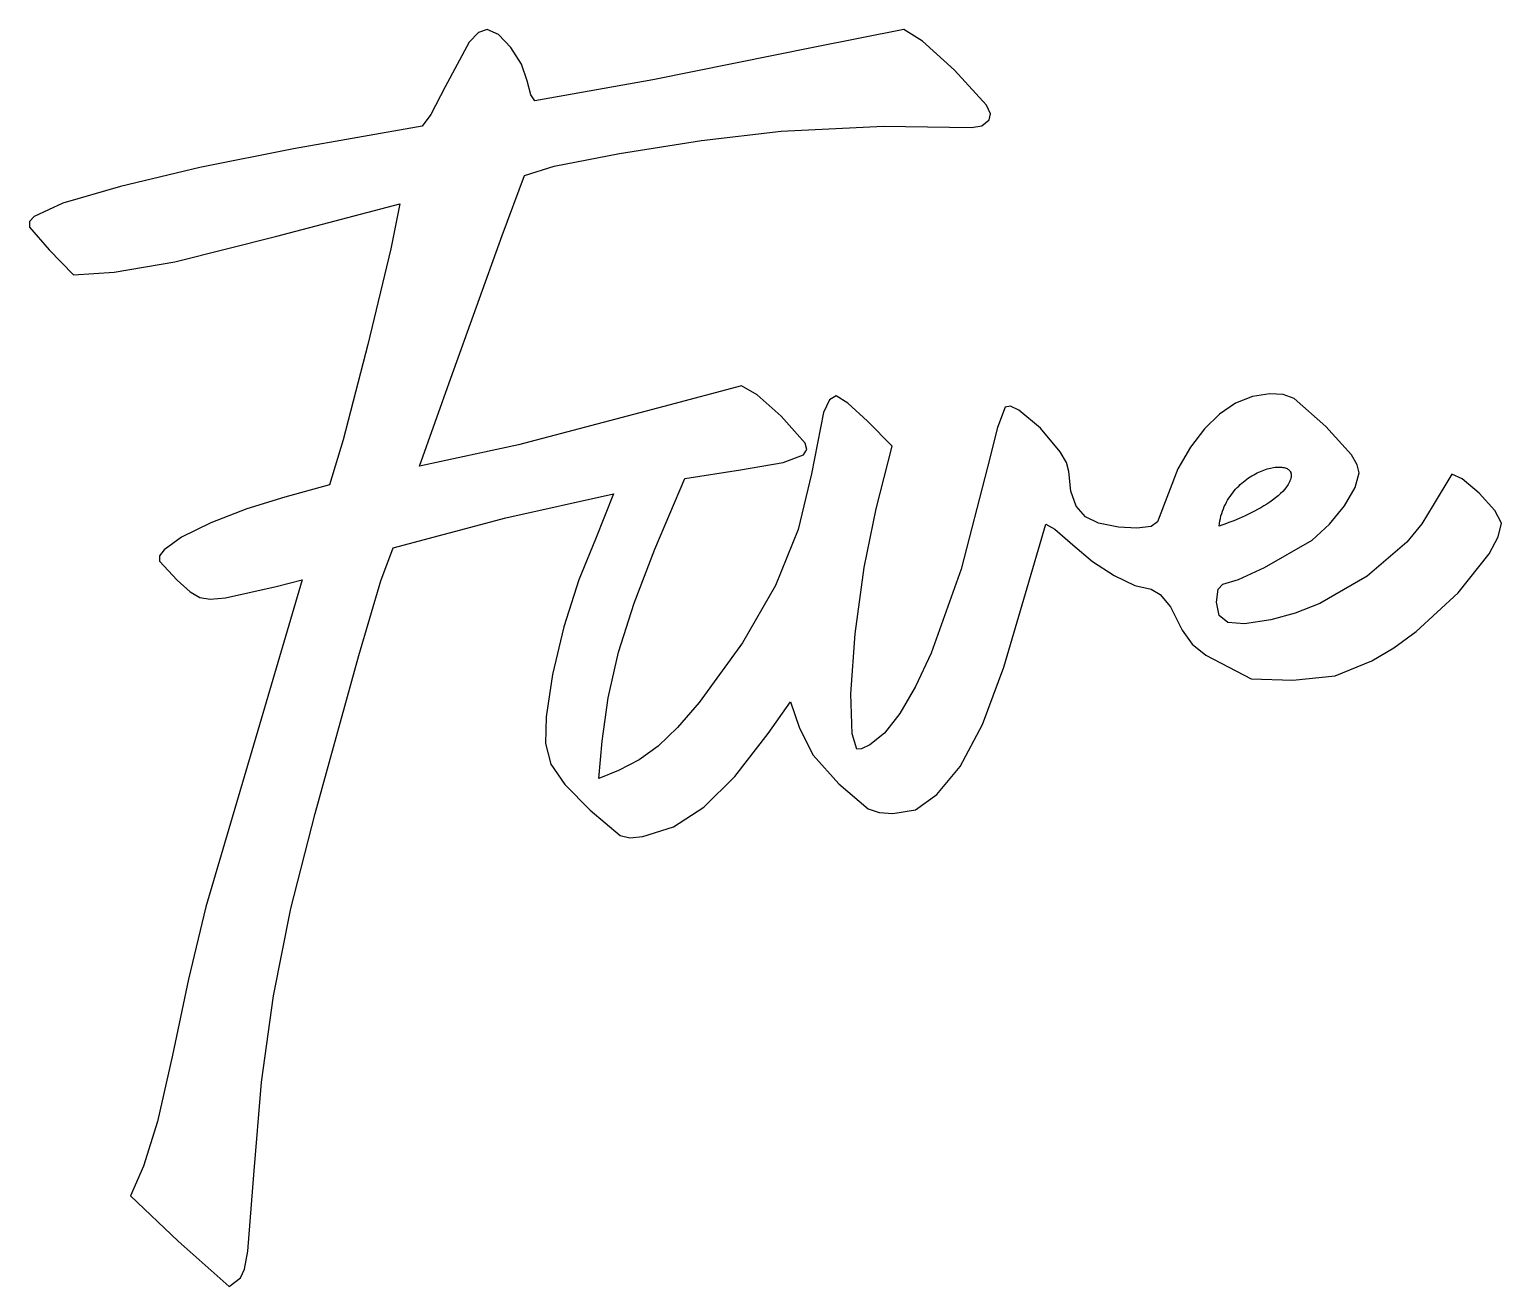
# Model space of a CAD drawing. Extents: x 11.5 to 93.1, y 0.9 to 70.6.
import ezdxf

# ---------------------------------------------------------------- set-up
doc = ezdxf.new("R2010")
doc.units = 0

msp = doc.modelspace()

# ---------------------------------------------------------------- linework, layer by layer
at = {"layer": 'Layer 1'}
for p, q in [((36.423406, 70.389036), (35.9076, 69.845912)), ((36.9016, 70.5555), (36.423406, 70.389036)), ((37.524883, 70.271911), (36.9016, 70.5555)), ((36.9016, 70.5555), (36.9016, 70.5555)), ((38.212637, 69.561412), (37.524883, 70.271911)), ((60.003, 70.5555), (55.0575, 69.5755)), ((61.04065, 69.903112), (60.003, 70.5555)), ((35.9076, 69.845912), (34.5716, 67.3673)), ((38.800923, 68.634408), (38.212637, 69.561412)), ((55.0575, 69.5755), (46.084125, 67.767225)), ((62.7977, 68.2944), (61.04065, 69.903112)), ((39.1258, 67.7013), (38.800923, 68.634408)), ((46.084125, 67.767225), (39.5337, 66.6044)), ((64.579175, 66.355463), (62.7977, 68.2944)), ((34.5716, 67.3673), (33.783662, 65.831912)), ((39.3179, 66.926575), (39.1258, 67.7013)), ((39.5337, 66.6044), (39.3179, 66.926575)), ((64.808975, 65.878617), (64.579175, 66.355463)), ((33.783662, 65.831912), (33.2994, 65.1933)), ((64.31365, 65.210762), (64.7297, 65.5428)), ((64.7297, 65.5428), (64.808975, 65.878617)), ((33.2994, 65.1933), (26.1562, 63.9299)), ((48.789167, 64.393055), (53.1988, 64.9238)), ((53.1988, 64.9238), (58.87565, 65.201225)), ((58.87565, 65.201225), (63.7452, 65.12)), ((63.7452, 65.12), (64.31365, 65.210762)), ((26.1562, 63.9299), (20.971184, 62.892598)), ((40.610852, 62.979589), (44.238862, 63.683763)), ((44.238862, 63.683763), (48.789167, 64.393055)), ((20.971184, 62.892598), (16.57185, 61.852063)), ((38.9681, 62.4642), (40.610852, 62.979589)), ((37.7378, 59.1255), (38.9681, 62.4642)), ((16.57185, 61.852063), (13.371616, 60.91587)), ((13.371616, 60.91587), (11.7839, 60.1916)), ((25.2385, 59.1013), (32.0592, 60.8861)), ((32.0592, 60.8861), (31.56565, 58.400748)), ((11.7839, 60.1916), (11.526523, 59.901617)), ((11.526523, 59.901617), (11.534937, 59.596812)), ((11.534937, 59.596812), (12.6206, 58.3412)), ((19.581712, 57.665038), (25.2385, 59.1013)), ((34.8897, 51.2233), (37.7378, 59.1255)), ((12.6206, 58.3412), (13.97, 56.9543)), ((31.56565, 58.400748), (30.28115, 53.097413)), ((16.2278, 57.102), (19.581712, 57.665038)), ((13.97, 56.9543), (16.2278, 57.102)), ((30.28115, 53.097413), (28.911, 47.794095)), ((33.1534, 46.3456), (34.8897, 51.2233)), ((51.0012, 50.8), (46.6945, 49.6568)), ((51.86185, 50.302725), (51.0012, 50.8)), ((53.1983, 49.1072), (51.86185, 50.302725)), ((55.873255, 50.025328), (55.550737, 49.315975)), ((56.2366, 50.2355), (55.873255, 50.025328)), ((56.900375, 49.827175), (56.2366, 50.2355)), ((57.9762, 48.8454), (56.900375, 49.827175)), ((78.3866, 49.8295), (77.496376, 49.227785)), ((79.321618, 50.207171), (78.3866, 49.8295)), ((80.2916, 50.3496), (79.321618, 50.207171)), ((81.029063, 50.320477), (80.2916, 50.3496)), ((81.6325, 50.103037), (81.029063, 50.320477)), ((83.3883, 48.5505), (81.6325, 50.103037)), ((46.6945, 49.6568), (38.631062, 47.52975)), ((54.533188, 47.616412), (53.1983, 49.1072)), ((55.550737, 49.315975), (54.8795, 45.9267)), ((65.6072, 49.6088), (65.186162, 48.483375)), ((65.907366, 49.663645), (65.6072, 49.6088)), ((66.377617, 49.445458), (65.907366, 49.663645)), ((67.569338, 48.450562), (66.377617, 49.445458)), ((77.496376, 49.227785), (76.660775, 48.413225)), ((59.3454, 47.4552), (57.9762, 48.8454)), ((65.186162, 48.483375), (64.6338, 46.2844)), ((68.664289, 47.145261), (67.569338, 48.450562)), ((76.660775, 48.413225), (75.889627, 47.397018)), ((84.811588, 46.971063), (83.3883, 48.5505)), ((28.911, 47.794095), (28.1605, 45.3088)), ((38.631062, 47.52975), (33.1534, 46.3456)), ((54.62203, 47.261117), (54.533188, 47.616412)), ((58.4552, 43.977), (59.3454, 47.4552)), ((75.889627, 47.397018), (75.192762, 46.190363)), ((50.9493, 46.1378), (53.31085, 46.547925)), ((53.31085, 46.547925), (54.4352, 46.9762)), ((54.4352, 46.9762), (54.62203, 47.261117)), ((69.013579, 46.539066), (68.664289, 47.145261)), ((69.1444, 46.0507), (69.013579, 46.539066)), ((85.131305, 46.424433), (84.811588, 46.971063)), ((47.8499, 45.6583), (50.9493, 46.1378)), ((54.8795, 45.9267), (54.142909, 42.836312)), ((64.6338, 46.2844), (63.17285, 40.638825)), ((69.246103, 44.964553), (69.1444, 46.0507)), ((75.192762, 46.190363), (74.0612, 43.2505)), ((79.1065, 45.6875), (79.2013, 45.7498)), ((79.2013, 45.7498), (79.2961, 45.8093)), ((79.2961, 45.8093), (79.392, 45.865)), ((79.392, 45.865), (79.5833, 45.9664)), ((79.5833, 45.9664), (79.7735, 46.054)), ((79.7735, 46.054), (79.9609, 46.1284)), ((79.9609, 46.1284), (80.1444, 46.1891)), ((80.1444, 46.1891), (80.3225, 46.2359)), ((80.3225, 46.2359), (80.4934, 46.269)), ((80.4934, 46.269), (80.576, 46.2806)), ((80.576, 46.2806), (80.656, 46.2883)), ((80.656, 46.2883), (80.7331, 46.2933)), ((80.7331, 46.2933), (80.8075, 46.2944)), ((80.8075, 46.2944), (80.8792, 46.2921)), ((80.8075, 46.2944), (80.8075, 46.2944)), ((80.8792, 46.2921), (80.9481, 46.2866)), ((80.9481, 46.2866), (81.0131, 46.2778)), ((81.0131, 46.2778), (81.0749, 46.2651)), ((81.0749, 46.2651), (81.1328, 46.2492)), ((81.1328, 46.2492), (81.1873, 46.2304)), ((81.1873, 46.2304), (81.2369, 46.2078)), ((81.2369, 46.2078), (81.2827, 46.1814)), ((81.2827, 46.1814), (81.324, 46.1521)), ((81.324, 46.1521), (81.361, 46.1191)), ((81.361, 46.1191), (81.3924, 46.0827)), ((81.3924, 46.0827), (81.4194, 46.043)), ((81.4194, 46.043), (81.4409, 46)), ((81.4409, 46), (81.4569, 45.9537)), ((81.4629, 45.7332), (81.4486, 45.6693)), ((81.4569, 45.9537), (81.4673, 45.9035)), ((81.4701, 45.7933), (81.4629, 45.7332)), ((81.4673, 45.9035), (81.4718, 45.8501)), ((81.4718, 45.8501), (81.4701, 45.7933)), ((85.009092, 45.163547), (85.231, 45.9824)), ((85.231, 45.9824), (85.131305, 46.424433)), ((90.3733, 45.8997), (89.3415, 44.1799)), ((90.954736, 45.648923), (90.3733, 45.8997)), ((28.1605, 45.3088), (25.6822, 44.6291)), ((46.2012, 41.7435), (47.8499, 45.6583)), ((69.55295, 44.128325), (69.246103, 44.964553)), ((78.2306, 44.8733), (78.3094, 44.9703)), ((78.3094, 44.9703), (78.3905, 45.0635)), ((78.3905, 45.0635), (78.4743, 45.1533)), ((78.4743, 45.1533), (78.5602, 45.2399)), ((78.5602, 45.2399), (78.6473, 45.3231)), ((78.6473, 45.3231), (78.7366, 45.4025)), ((78.7366, 45.4025), (78.8276, 45.4791)), ((78.8276, 45.4791), (78.9196, 45.5519)), ((78.9196, 45.5519), (79.0122, 45.6213)), ((79.0122, 45.6213), (79.1065, 45.6875)), ((80.9977, 44.9433), (80.8731, 44.8188)), ((81.1113, 45.0701), (80.9977, 44.9433)), ((81.2121, 45.1996), (81.1113, 45.0701)), ((81.2579, 45.2652), (81.2121, 45.1996)), ((81.2998, 45.3319), (81.2579, 45.2652)), ((81.3378, 45.3986), (81.2998, 45.3319)), ((81.372, 45.4659), (81.3378, 45.3986)), ((81.4023, 45.5337), (81.372, 45.4659)), ((81.4282, 45.6026), (81.4023, 45.5337)), ((81.4486, 45.6693), (81.4282, 45.6026)), ((84.423312, 44.15185), (85.009092, 45.163547)), ((91.886638, 44.840362), (90.954736, 45.648923)), ((25.6822, 44.6291), (23.574189, 43.981203)), ((37.926325, 43.486175), (43.9026, 44.8094)), ((43.9026, 44.8094), (42.9044, 42.3036)), ((70.067547, 43.537534), (69.55295, 44.128325)), ((77.7097, 43.977), (77.7621, 44.1011)), ((77.7621, 44.1011), (77.8189, 44.2218)), ((77.8189, 44.2218), (77.8789, 44.3386)), ((77.8789, 44.3386), (77.9429, 44.4527)), ((77.9429, 44.4527), (78.0101, 44.563)), ((78.0101, 44.563), (78.0807, 44.6699)), ((78.0807, 44.6699), (78.154, 44.7736)), ((78.154, 44.7736), (78.2306, 44.8733)), ((79.951, 44.1391), (79.7795, 44.0377)), ((80.1196, 44.2438), (79.951, 44.1391)), ((80.2839, 44.3524), (80.1196, 44.2438)), ((80.4421, 44.4643), (80.2839, 44.3524)), ((80.5942, 44.5795), (80.4421, 44.4643)), ((80.7381, 44.6975), (80.5942, 44.5795)), ((80.8731, 44.8188), (80.7381, 44.6975)), ((83.593577, 43.120428), (84.423312, 44.15185)), ((89.3415, 44.1799), (88.715919, 43.148875)), ((92.75117, 43.884445), (91.886638, 44.840362)), ((23.574189, 43.981203), (21.575012, 43.198775)), ((31.6949, 41.819), (37.926325, 43.486175)), ((57.796783, 40.725556), (58.4552, 43.977)), ((70.7925, 43.1877), (70.067547, 43.537534)), ((74.0612, 43.2505), (73.700245, 43.004241)), ((77.4887, 43.1618), (77.5129, 43.3062)), ((77.5129, 43.3062), (77.5433, 43.4473)), ((77.5433, 43.4473), (77.578, 43.5846)), ((77.578, 43.5846), (77.6171, 43.7191)), ((77.6171, 43.7191), (77.6612, 43.8497)), ((77.6612, 43.8497), (77.7097, 43.977)), ((78.2846, 43.3189), (78.0162, 43.212)), ((78.5873, 43.4462), (78.2846, 43.3189)), ((78.9147, 43.5929), (78.5873, 43.4462)), ((79.257, 43.7582), (78.9147, 43.5929)), ((79.4312, 43.8475), (79.257, 43.7582)), ((79.6059, 43.9407), (79.4312, 43.8475)), ((79.7795, 44.0377), (79.6059, 43.9407)), ((93.1305, 43.1916), (92.75117, 43.884445)), ((21.575012, 43.198775), (19.957455, 42.401009)), ((54.142909, 42.836312), (52.873875, 39.7247)), ((66.7389, 39.2829), (67.87, 43.1287)), ((67.87, 43.1287), (68.373875, 42.856162)), ((68.373875, 42.856162), (69.3627, 41.9783)), ((71.890498, 42.969447), (70.7925, 43.1877)), ((72.918212, 42.909425), (71.890498, 42.969447)), ((73.700245, 43.004241), (72.918212, 42.909425)), ((77.4694, 43.0141), (77.4887, 43.1618)), ((77.6182, 43.0653), (77.4694, 43.0141)), ((77.7907, 43.1271), (77.6182, 43.0653)), ((78.0162, 43.212), (77.7907, 43.1271)), ((82.6398, 42.2424), (83.593577, 43.120428)), ((88.715919, 43.148875), (87.871377, 42.131517)), ((92.948518, 42.42076), (93.1305, 43.1916)), ((18.9943, 41.7071), (18.736858, 41.372573)), ((19.957455, 42.401009), (18.9943, 41.7071)), ((31.009975, 39.9844), (31.6949, 41.819)), ((42.9044, 42.3036), (41.975487, 40.039366)), ((45.045058, 38.754278), (46.2012, 41.7435)), ((69.3627, 41.9783), (70.449919, 41.061361)), ((79.984638, 40.72385), (82.6398, 42.2424)), ((87.871377, 42.131517), (85.677812, 40.245463)), ((92.448473, 41.477163), (92.948518, 42.42076)), ((18.736858, 41.372573), (18.730638, 41.074787)), ((18.730638, 41.074787), (19.717, 40.0155)), ((70.449919, 41.061361), (71.656125, 40.277687)), ((90.721013, 39.312575), (92.448473, 41.477163)), ((19.717, 40.0155), (20.435945, 39.375908)), ((26.6419, 40.037), (24.3648, 32.3144)), ((25.2087, 39.6787), (26.6419, 40.037)), ((41.975487, 40.039366), (41.1506, 37.429625)), ((57.301313, 37.05265), (57.796783, 40.725556)), ((63.17285, 40.638825), (61.510075, 35.981075)), ((71.656125, 40.277687), (72.801769, 39.729045)), ((77.6816, 39.7933), (78.547711, 40.065834)), ((78.547711, 40.065834), (79.984638, 40.72385)), ((85.677812, 40.245463), (83.065617, 38.737052)), ((20.435945, 39.375908), (20.971562, 39.055788)), ((22.3981, 39.047), (25.2087, 39.6787)), ((29.7921, 35.8422), (31.009975, 39.9844)), ((52.873875, 39.7247), (51.048678, 36.543638)), ((65.544231, 35.193969), (66.7389, 39.2829)), ((72.801769, 39.729045), (73.7073, 39.5172)), ((73.7073, 39.5172), (74.214088, 39.230913)), ((74.214088, 39.230913), (74.7712, 38.5514)), ((77.3288, 38.8111), (77.424725, 39.526263)), ((77.424725, 39.526263), (77.6816, 39.7933)), ((88.401745, 37.1796), (90.721013, 39.312575)), ((20.971562, 39.055788), (21.550173, 38.973398)), ((21.550173, 38.973398), (22.3981, 39.047)), ((44.186563, 36.035975), (45.045058, 38.754278)), ((74.7712, 38.5514), (75.427275, 37.246925)), ((77.471933, 38.066752), (77.3288, 38.8111)), ((83.065617, 38.737052), (81.697786, 38.191749)), ((77.961388, 37.673412), (77.471933, 38.066752)), ((78.887248, 37.601542), (77.961388, 37.673412)), ((80.3396, 37.8216), (78.887248, 37.601542)), ((81.697786, 38.191749), (80.3396, 37.8216)), ((41.1506, 37.429625), (40.517712, 34.791272)), ((57.050286, 33.723019), (57.301313, 37.05265)), ((75.427275, 37.246925), (75.972109, 36.476506)), ((87.161943, 36.275518), (88.401745, 37.1796)), ((43.603786, 33.508809), (44.186563, 36.035975)), ((51.048678, 36.543638), (48.6436, 33.2449)), ((61.510075, 35.981075), (60.644757, 34.121201)), ((75.972109, 36.476506), (76.7429, 35.8643)), ((85.9443, 35.56), (87.161943, 36.275518)), ((27.3722, 27.0933), (29.7921, 35.8422)), ((64.351025, 32.02645), (65.544231, 35.193969)), ((76.7429, 35.8643), (79.2498, 34.5502)), ((83.909, 34.727612), (85.9443, 35.56)), ((40.517712, 34.791272), (40.1648, 32.4412)), ((79.2498, 34.5502), (81.5605, 34.4758)), ((81.5605, 34.4758), (83.909, 34.727612)), ((43.2748, 31.093), (43.603786, 33.508809)), ((57.1252, 31.5014), (57.050286, 33.723019)), ((60.644757, 34.121201), (59.779087, 32.626562)), ((48.6436, 33.2449), (47.458347, 31.859866)), ((52.4812, 31.5268), (53.717, 33.2791)), ((53.717, 33.2791), (54.2114, 31.8172)), ((24.3648, 32.3144), (21.31345, 21.910075)), ((40.1648, 32.4412), (40.132111, 30.975645)), ((47.458347, 31.859866), (46.3801, 30.8218)), ((59.779087, 32.626562), (58.929768, 31.536587)), ((63.123656, 29.699531), (64.351025, 32.02645)), ((43.0934, 29.0253), (43.2748, 31.093)), ((50.630677, 29.139189), (52.4812, 31.5268)), ((54.2114, 31.8172), (54.973962, 30.317487)), ((57.393225, 30.659913), (57.1252, 31.5014)), ((58.929768, 31.536587), (58.1135, 30.8907)), ((40.132111, 30.975645), (40.431513, 29.828437)), ((46.3801, 30.8218), (45.317678, 30.053809)), ((54.973962, 30.317487), (56.3942, 28.7244)), ((57.650941, 30.669561), (57.393225, 30.659913)), ((58.1135, 30.8907), (57.650941, 30.669561)), ((40.431513, 29.828437), (41.206508, 28.695161)), ((44.1799, 29.479), (43.0934, 29.0253)), ((45.317678, 30.053809), (44.1799, 29.479)), ((61.8265, 28.1324), (63.123656, 29.699531)), ((41.206508, 28.695161), (42.6006, 27.2714)), ((48.904287, 27.430788), (50.630677, 29.139189)), ((56.3942, 28.7244), (58.021687, 27.344362)), ((60.649488, 27.282925), (61.8265, 28.1324)), ((26.02172, 21.814631), (27.3722, 27.0933)), ((42.6006, 27.2714), (44.263013, 25.864125)), ((47.226705, 26.339692), (48.904287, 27.430788)), ((58.021687, 27.344362), (58.626608, 27.136477)), ((58.626608, 27.136477), (59.3791, 27.0933)), ((59.3791, 27.0933), (60.649488, 27.282925)), ((45.5226, 25.804), (47.226705, 26.339692)), ((44.263013, 25.864125), (44.817286, 25.728856)), ((44.817286, 25.728856), (45.5226, 25.804)), ((21.31345, 21.910075), (20.337075, 17.900844)), ((25.048012, 16.974599), (26.02172, 21.814631)), ((20.337075, 17.900844), (19.4639, 13.6878)), ((24.385198, 12.185865), (25.048012, 16.974599)), ((19.4639, 13.6878), (18.628813, 10.016661)), ((23.9674, 7.06109), (24.385198, 12.185865)), ((18.628813, 10.016661), (17.8538, 7.53128)), ((17.8538, 7.53128), (17.1218, 5.89031)), ((23.632463, 2.829153), (23.9674, 7.06109)), ((17.1218, 5.89031), (19.7792, 3.38228)), ((19.7792, 3.38228), (22.6048, 0.860473)), ((23.446089, 1.827382), (23.632463, 2.829153)), ((23.2172, 1.34058), (23.446089, 1.827382)), ((22.6048, 0.860473), (23.2172, 1.34058))]:
    msp.add_line(p, q, dxfattribs=at)

doc.saveas('drawing.dxf')
